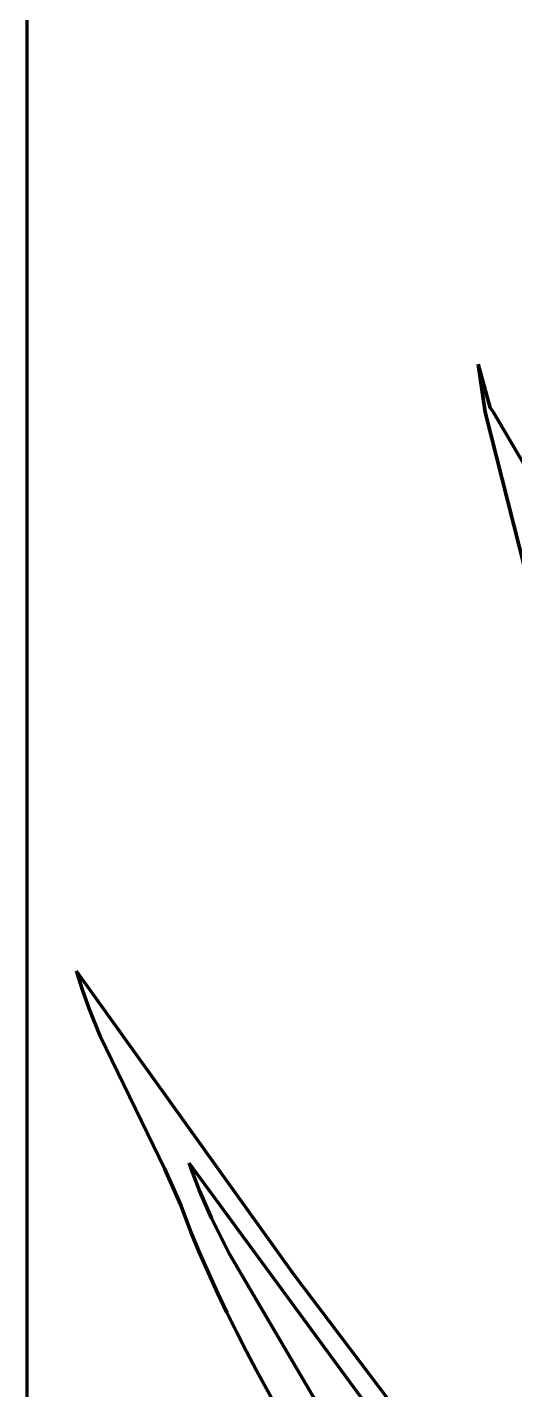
# Model space of a CAD drawing. Header units: millimetres. Extents: x 0 to 11, y 0 to 14.1.
# Drawn here: x 0 to 0.592, y 5.822 to 7.477 of the extents above; entities that cross this region are included whole.
import ezdxf

# ---------------------------------------------------------------- set-up
doc = ezdxf.new("R2010")
doc.units = ezdxf.units.MM
doc.layers.add('color#010101ff', color=7, linetype='CONTINUOUS', lineweight=100)
doc.layers.add('color#fefefeff', color=7, linetype='CONTINUOUS', lineweight=100)

msp = doc.modelspace()

# ---------------------------------------------------------------- linework, layer by layer
at = {"layer": 'color#010101ff'}
for p, q in [((0.556, 7.0097), (0.5475, 7.068)), ((0.5475, 7.068), (0.5619, 7.0146)), ((0.6113, 6.7909), (0.556, 7.0097)), ((0.5619, 7.0146), (0.5656, 7.0099)), ((0.5656, 7.0099), (0.649, 6.8675)), ((0.067, 6.3073), (0.0599, 6.3303)), ((0.0599, 6.3303), (0.3238, 5.962)), ((0.075, 6.2847), (0.067, 6.3073)), ((0.0884, 6.2514), (0.075, 6.2847)), ((0.167, 6.09), (0.0884, 6.2514)), ((0.1965, 6.0973), (0.2005, 6.0859)), ((0.446, 5.7573), (0.1965, 6.0973)), ((0.1863, 6.0462), (0.167, 6.09)), ((0.2005, 6.0859), (0.2091, 6.0634)), ((0.2091, 6.0634), (0.2235, 6.0304)), ((0.1991, 6.0126), (0.1863, 6.0462)), ((0.2235, 6.0304), (0.2451, 5.9875)), ((0.2093, 5.9881), (0.1991, 6.0126)), ((0.22, 5.9638), (0.2093, 5.9881)), ((0.2451, 5.9875), (0.3609, 5.7901)), ((0.231, 5.9397), (0.22, 5.9638)), ((0.3238, 5.962), (0.4676, 5.7718)), ((0.2424, 5.9158), (0.231, 5.9397)), ((0.2541, 5.8921), (0.2424, 5.9158)), ((0.2661, 5.8685), (0.2541, 5.8921)), ((0.2784, 5.8451), (0.2661, 5.8685)), ((0.3038, 5.7987), (0.2784, 5.8451))]:
    msp.add_line(p, q, dxfattribs=at)
at = {"layer": 'color#fefefeff'}
for p, q in [((0, 0), (0, 14.0556)), ((0.5619, 7.0146), (0.5475, 7.068)), ((0.5475, 7.068), (0.556, 7.0097)), ((0.556, 7.0097), (0.6113, 6.7909)), ((0.5656, 7.0099), (0.5619, 7.0146)), ((0.649, 6.8675), (0.5656, 7.0099)), ((0.3238, 5.962), (0.0599, 6.3303)), ((0.0599, 6.3303), (0.067, 6.3073)), ((0.067, 6.3073), (0.075, 6.2847)), ((0.075, 6.2847), (0.0884, 6.2514)), ((0.0884, 6.2514), (0.167, 6.09)), ((0.1965, 6.0973), (0.446, 5.7573)), ((0.2005, 6.0859), (0.1965, 6.0973)), ((0.167, 6.09), (0.1863, 6.0462)), ((0.2091, 6.0634), (0.2005, 6.0859)), ((0.2235, 6.0304), (0.2091, 6.0634)), ((0.1863, 6.0462), (0.1991, 6.0126)), ((0.2451, 5.9875), (0.2235, 6.0304)), ((0.1991, 6.0126), (0.2093, 5.9881)), ((0.2093, 5.9881), (0.22, 5.9638)), ((0.3609, 5.7901), (0.2451, 5.9875)), ((0.22, 5.9638), (0.231, 5.9397)), ((0.4676, 5.7718), (0.3238, 5.962)), ((0.231, 5.9397), (0.2424, 5.9158)), ((0.2424, 5.9158), (0.2541, 5.8921)), ((0.2541, 5.8921), (0.2661, 5.8685)), ((0.2661, 5.8685), (0.2784, 5.8451)), ((0.2784, 5.8451), (0.3038, 5.7987))]:
    msp.add_line(p, q, dxfattribs=at)

doc.saveas('drawing.dxf')
